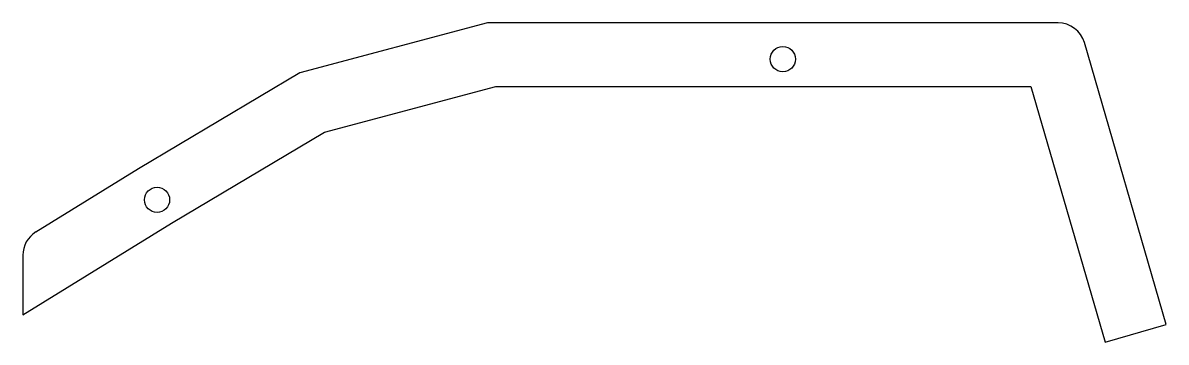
# Model space of a CAD drawing. Header units: millimetres. Extents: x -64 to 64, y -18 to 18.
import ezdxf

# ---------------------------------------------------------------- set-up
doc = ezdxf.new("R2010")
doc.units = ezdxf.units.MM
doc.layers.add('CUTOUTS', color=1, linetype='CONTINUOUS')
doc.layers.add('PERIMETER', color=5, linetype='CONTINUOUS')

msp = doc.modelspace()

# ---------------------------------------------------------------- linework, layer by layer
at = {"layer": 'CUTOUTS'}
for centre in [(21.23, 13.87), (-49.29, -1.96)]:
    msp.add_circle(centre, 1.42, dxfattribs=at)
at = {"layer": 'PERIMETER'}
for p, q in [((-12.05, 17.95), (-33.2, 12.31)), ((52.26, 17.95), (-12.05, 17.95)), ((64.43, -15.97), (55.22, 15.73)), ((-33.2, 12.31), (-51.37, 1.54)), ((-30.41, 5.65), (-11.12, 10.8)), ((-11.12, 10.8), (49.2, 10.8)), ((49.2, 10.8), (57.56, -17.96)), ((-47.67, -4.58), (-30.41, 5.65)), ((-51.37, 1.54), (-62.95, -5.58)), ((-64.41, -14.88), (-47.67, -4.58)), ((-64.41, -8.2), (-64.41, -14.88)), ((57.56, -17.96), (64.43, -15.97))]:
    msp.add_line(p, q, dxfattribs=at)
for centre, start, end in [((52.26, 14.87), 16.209, 90), ((-61.34, -8.2), 121.6075, 180)]:
    msp.add_arc(centre, 3.08, start, end, dxfattribs=at)

doc.saveas('drawing.dxf')
